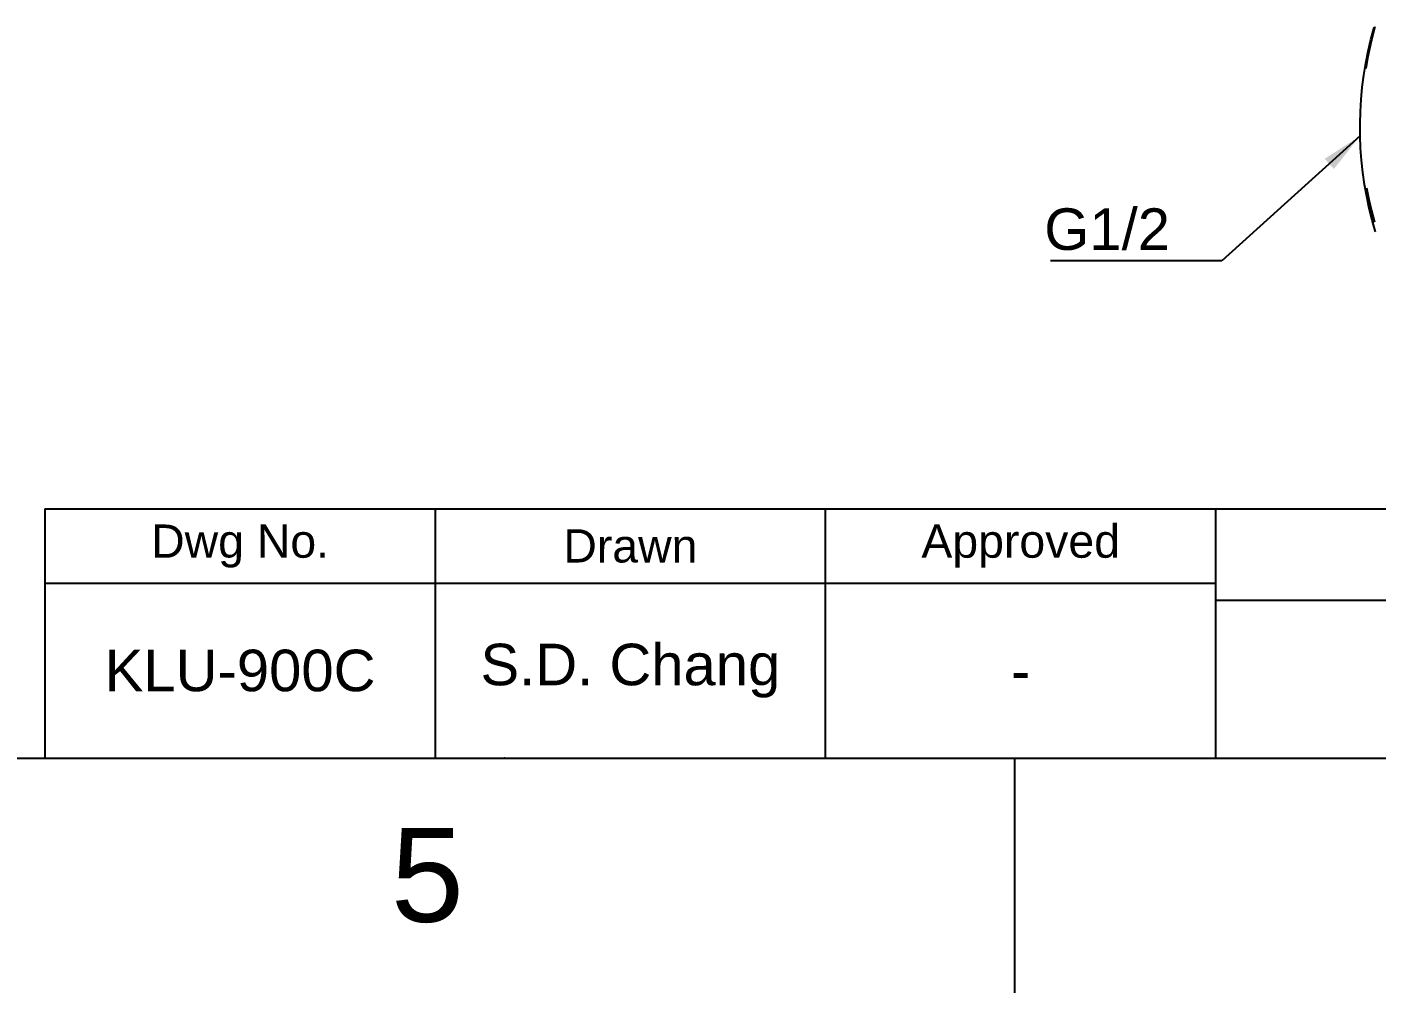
# Model space of a CAD drawing. Header units: millimetres. Extents: x 601 to 1195, y -13 to 407.
# Drawn here: x 909.3 to 990.5, y -13.3 to 44.9 of the extents above; entities that cross this region are included whole.
import ezdxf

# ---------------------------------------------------------------- set-up
doc = ezdxf.new("R2010")
doc.units = ezdxf.units.MM
doc.header["$LTSCALE"] = 0.1
for name, color, linetype in [('DIM', 3, 'Continuous'), ('FORM', 7, 'Continuous'), ('MAKE2D ______', 7, 'Continuous'), ('TEXT', 2, 'Continuous')]:
    doc.layers.add(name, color=color, linetype=linetype)
doc.styles.get("Standard").update_dxf_attribs({"font": 'arial.ttf'})
doc.dimstyles.new('ISO-25', dxfattribs={"dimtxt": 2.5, "dimasz": 2.5, "dimexe": 1.25, "dimexo": 0.625, "dimtad": 1, "dimdec": 1, "dimdsep": 46, "dimtxsty": 'Standard', "dimcen": 2.5, "dimadec": 0, "dimazin": 2, "dimtfac": 1, "dimtdec": 1, "dimtmove": 0, "dimatfit": 3, "dimfxl": 1, "dimarcsym": 0})

msp = doc.modelspace()

# ---------------------------------------------------------------- linework, layer by layer
for p, q in [((615.21, 0.869), (1180.867, 0.869)), ((968.746, 0.869), (968.746, -13.272))]:
    msp.add_line(p, q)
msp.add_point((938.039, 0.869))
at = {"layer": 'FORM'}
for p, q in [((910.367, 15.869), (1180.867, 15.869)), ((910.367, 15.869), (910.367, 0.869)), ((933.867, 15.869), (933.867, 0.869)), ((957.367, 0.869), (957.367, 15.869)), ((980.867, 0.869), (980.867, 15.869)), ((980.867, 11.369), (910.367, 11.369)), ((980.867, 10.369), (1120.867, 10.369))]:
    msp.add_line(p, q, dxfattribs=at)
at = {"layer": 'MAKE2D ______'}
for p, q in [((990.208, 44.112), (990.4, 44.82)), ((990.448, 44.857), (990.28, 44.238)), ((990.04, 43.398), (990.208, 44.112)), ((990.28, 44.238), (990.131, 43.615)), ((989.896, 42.679), (990.04, 43.398)), ((990.131, 43.615), (990.001, 42.987)), ((989.777, 41.955), (989.896, 42.679)), ((990.001, 42.987), (989.89, 42.356)), ((989.683, 41.227), (989.777, 41.955)), ((989.613, 40.497), (989.683, 41.227)), ((989.569, 39.765), (989.613, 40.497)), ((989.549, 39.032), (989.569, 39.765)), ((989.554, 38.298), (989.549, 39.032)), ((989.584, 37.565), (989.554, 38.298)), ((989.639, 36.834), (989.584, 37.565)), ((989.719, 36.105), (989.639, 36.834)), ((989.824, 35.379), (989.719, 36.105)), ((989.953, 34.657), (989.824, 35.379)), ((989.944, 35.178), (990.078, 34.482)), ((990.107, 33.94), (989.953, 34.657)), ((990.078, 34.482), (990.236, 33.79)), ((990.285, 33.228), (990.107, 33.94)), ((990.236, 33.79), (990.415, 33.104)), ((990.487, 32.523), (990.285, 33.228))]:
    msp.add_line(p, q, dxfattribs=at)
at = {"layer": 'TEXT'}
msp.add_point((957.367, 11.369), dxfattribs=at)

# ---------------------------------------------------------------- texts
at = {"insert": (933.392, -6.202), "char_height": 5.657, "attachment_point": 5}
msp.add_mtext_dynamic_manual_height_columns('5', width=50, gutter_width=12.5, heights=[0], dxfattribs=at)
at = {"layer": 'DIM', "insert": (978.107, 31.408), "char_height": 2.5, "attachment_point": 9}
msp.add_mtext('G1/2', dxfattribs=at)
at = {"layer": 'TEXT', "attachment_point": 5}
for s, insert, char_height in [('Dwg No.', (922.117, 13.619), 2), ('Drawn', (945.617, 13.619), 2), ('Approved', (969.117, 13.619), 2), ('KLU-900C', (922.117, 6.119), 2.5), ('S.D. Chang', (945.617, 6.119), 2.5), ('-', (969.117, 6.119), 2.5)]:
    msp.add_mtext_dynamic_manual_height_columns(s, width=23.5, gutter_width=12.5, heights=[0], dxfattribs=dict(at, insert=insert, char_height=char_height))

# ---------------------------------------------------------------- leaders
at = {"layer": 'DIM', "annotation_type": 0, "has_hookline": 1, "hookline_direction": 1, "text_width": 7.202}
msp.add_leader([(989.554, 38.298), (981.232, 30.783), (978.732, 30.783)], dimstyle='ISO-25', dxfattribs=at)

doc.saveas('drawing.dxf')
